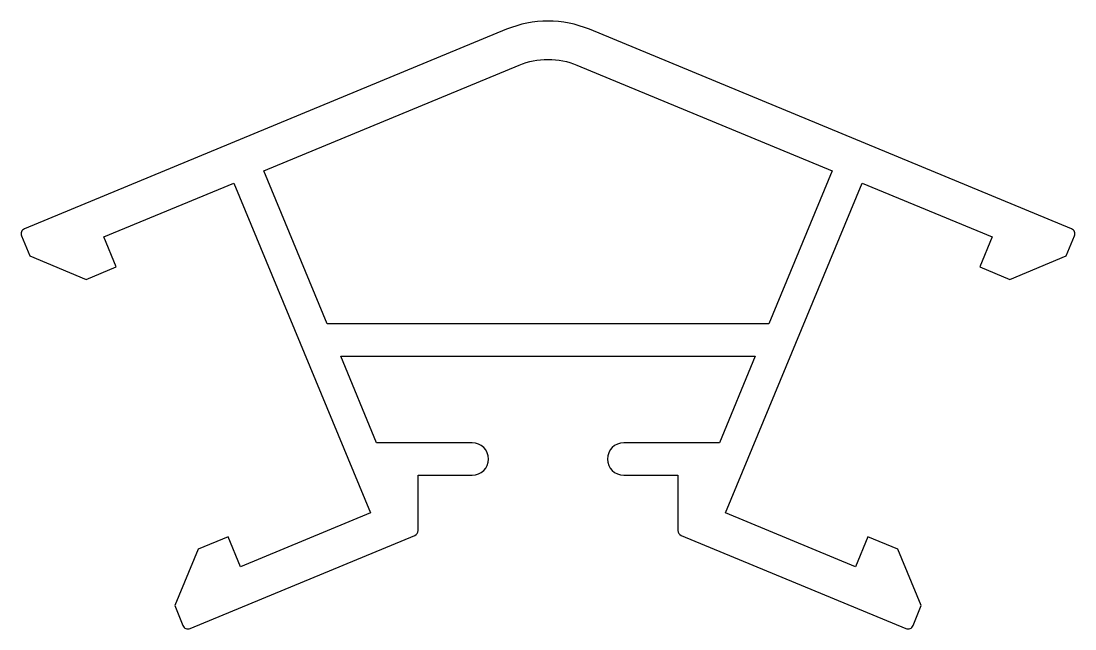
# Model space of a CAD drawing. Extents: x 227.4 to 276.1, y 234.7 to 262.8.
import ezdxf

# ---------------------------------------------------------------- set-up
doc = ezdxf.new("R2010")
doc.units = 0
doc.layers.add('ANA', color=220, linetype='CONTINUOUS')

msp = doc.modelspace()

# ---------------------------------------------------------------- linework, layer by layer
at = {"layer": 'ANA'}
for points in [[(242.211, 247.295), (261.366, 247.295), (259.709, 243.295), (255.288, 243.295, 1), (255.288, 241.795), (257.788, 241.795), (257.788, 239.241, 0.303347), (257.943, 239.01), (268.329, 234.708, 0.414214), (268.655, 234.843), (269.038, 235.767), (267.956, 238.38), (266.57, 238.954), (265.996, 237.568), (259.991, 240.056), (266.305, 255.3), (272.31, 252.812), (271.736, 251.427), (273.122, 250.853), (275.735, 251.935), (276.118, 252.859, 0.414214), (275.982, 253.186), (253.702, 262.414, 0.198912), (249.875, 262.414), (227.594, 253.186, 0.414214), (227.459, 252.859), (227.842, 251.935), (230.455, 250.853), (231.841, 251.427), (231.267, 252.812), (237.272, 255.3), (243.586, 240.056), (237.581, 237.568), (237.007, 238.954), (235.621, 238.38), (234.539, 235.767), (234.921, 234.843, 0.414214), (235.248, 234.708), (245.634, 239.01, 0.303347), (245.788, 239.241), (245.788, 241.795), (248.288, 241.795, 1), (248.288, 243.295), (243.868, 243.295)], [(238.658, 255.874), (250.449, 260.758, -0.198912), (253.128, 260.758), (264.919, 255.874), (261.987, 248.795), (241.59, 248.795)]]:
    msp.add_lwpolyline(points, format="xyb", close=True, dxfattribs=at)

doc.saveas('drawing.dxf')
